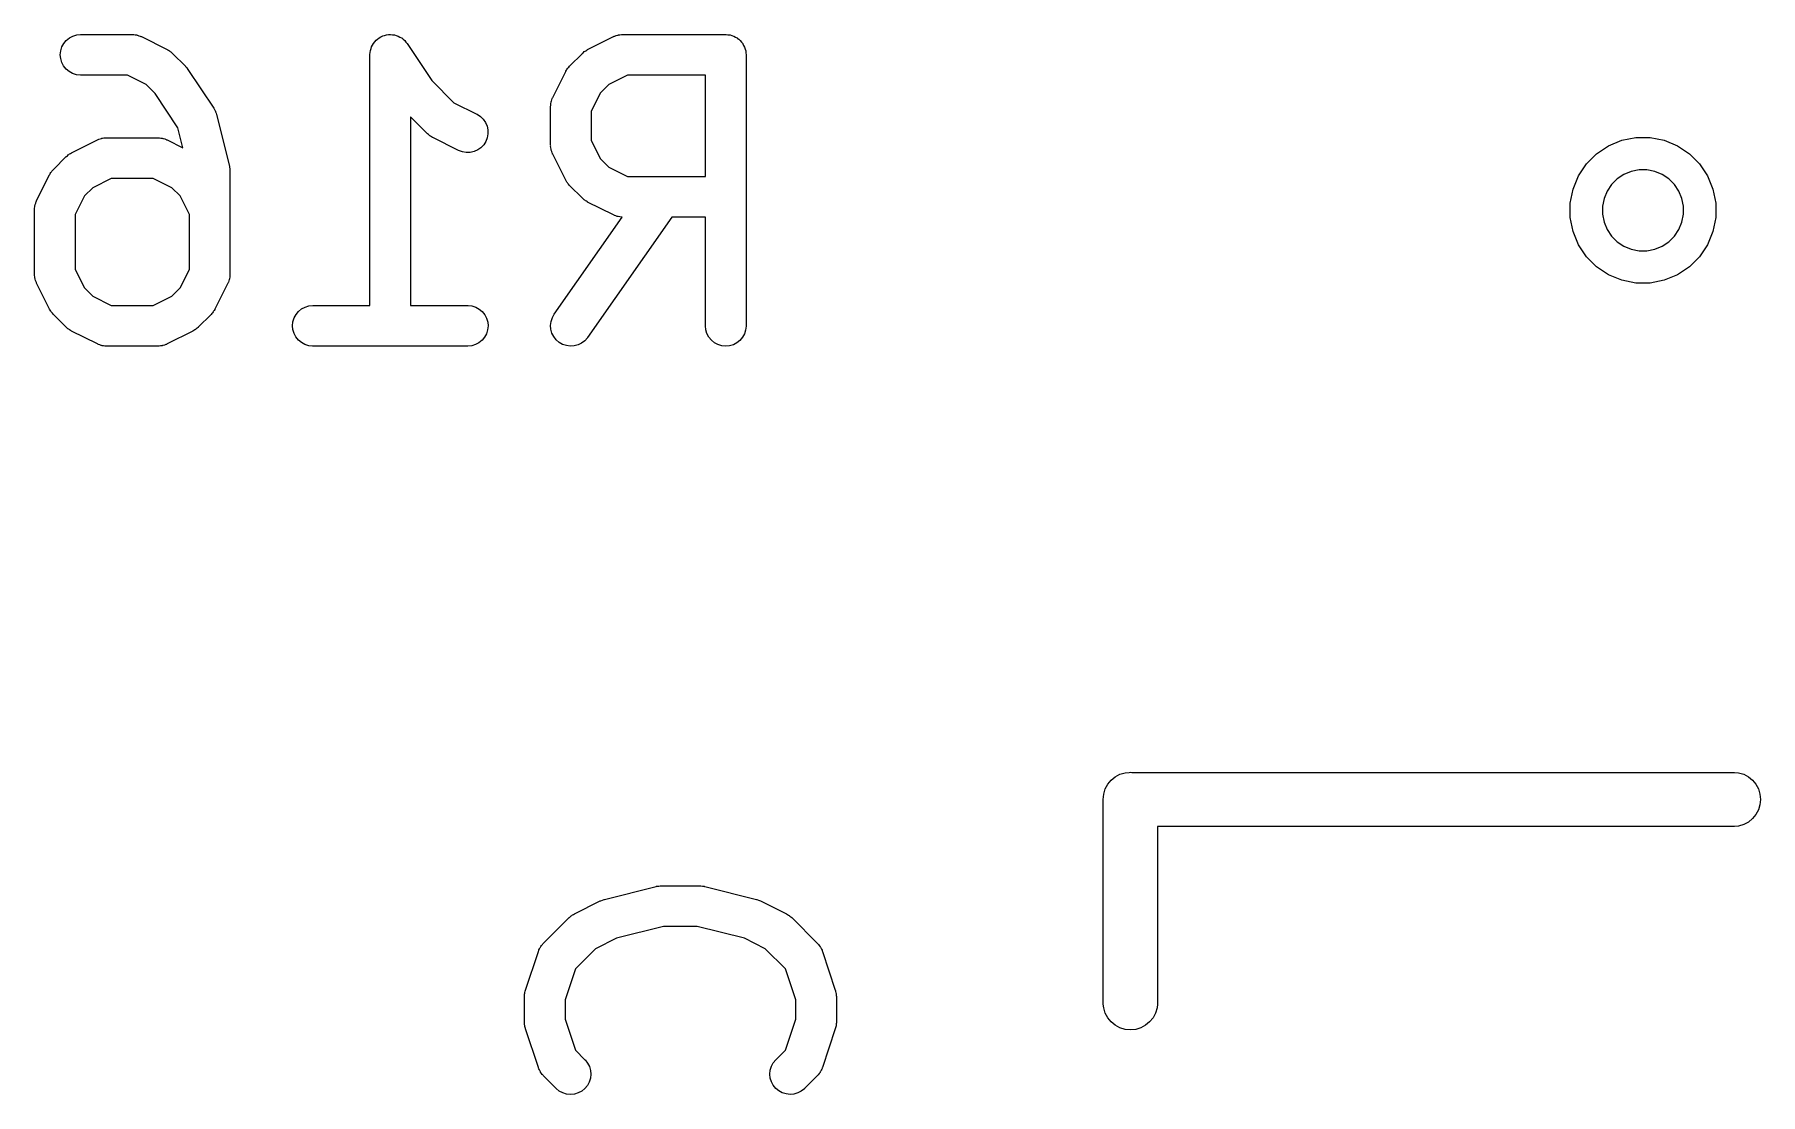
# Model space of a CAD drawing. Extents: x 0.77 to 5.19, y -2.29 to -0.61.
# Drawn here: x 0.7843 to 1.0351, y -2.0444 to -1.8904 of the extents above; entities that cross this region are included whole.
import ezdxf

# ---------------------------------------------------------------- set-up
doc = ezdxf.new("R2010")
doc.units = 0
doc.header["$MEASUREMENT"] = 0
doc.layers.add('BLACK', color=7, linetype='CONTINUOUS')

msp = doc.modelspace()

# ---------------------------------------------------------------- linework, layer by layer
at = {"layer": 'BLACK', "linetype": 'CONTINUOUS'}
for p, q in [((0.789344, -1.89094), (0.789852, -1.89067)), ((0.789852, -1.89067), (0.790404, -1.8905)), ((0.790404, -1.8905), (0.790978, -1.89045)), ((0.790978, -1.89045), (0.798477, -1.89045)), ((0.798477, -1.89045), (0.798518, -1.89045)), ((0.798518, -1.89045), (0.798604, -1.89046)), ((0.798604, -1.89046), (0.798691, -1.89046)), ((0.798691, -1.89046), (0.79889, -1.89049)), ((0.79889, -1.89049), (0.799091, -1.89051)), ((0.799091, -1.89051), (0.799173, -1.89054)), ((0.799173, -1.89054), (0.799259, -1.89055)), ((0.799259, -1.89055), (0.799448, -1.89063)), ((0.799448, -1.89063), (0.79964, -1.89069)), ((0.79964, -1.89069), (0.799716, -1.89073)), ((0.799716, -1.89073), (0.799797, -1.89076)), ((0.799797, -1.89076), (0.803547, -1.89263)), ((0.834355, -1.89093), (0.834604, -1.8908)), ((0.834604, -1.8908), (0.834862, -1.89066)), ((0.834862, -1.89066), (0.834864, -1.89066)), ((0.834864, -1.89066), (0.834866, -1.89066)), ((0.834866, -1.89066), (0.835139, -1.89058)), ((0.835139, -1.89058), (0.835414, -1.8905)), ((0.835414, -1.8905), (0.835417, -1.8905)), ((0.835417, -1.8905), (0.835419, -1.8905)), ((0.835419, -1.8905), (0.835698, -1.89047)), ((0.835698, -1.89047), (0.835988, -1.89045)), ((0.835988, -1.89045), (0.83599, -1.89045)), ((0.83599, -1.89045), (0.835993, -1.89045)), ((0.835993, -1.89045), (0.836271, -1.89048)), ((0.836271, -1.89048), (0.836561, -1.89051)), ((0.836561, -1.89051), (0.836564, -1.89051)), ((0.836564, -1.89051), (0.836566, -1.89051)), ((0.836566, -1.89051), (0.836844, -1.89059)), ((0.836844, -1.89059), (0.837112, -1.89068)), ((0.837112, -1.89068), (0.837114, -1.89068)), ((0.837114, -1.89068), (0.837116, -1.89068)), ((0.837116, -1.89068), (0.837379, -1.89082)), ((0.837379, -1.89082), (0.837619, -1.89095)), ((0.864648, -1.89263), (0.868397, -1.89076)), ((0.868397, -1.89076), (0.868434, -1.89074)), ((0.868434, -1.89074), (0.868516, -1.89071)), ((0.868516, -1.89071), (0.868593, -1.89067)), ((0.868593, -1.89067), (0.868786, -1.89061)), ((0.868786, -1.89061), (0.868975, -1.89054)), ((0.868975, -1.89054), (0.869061, -1.89053)), ((0.869061, -1.89053), (0.869144, -1.8905)), ((0.869144, -1.8905), (0.869345, -1.89048)), ((0.869345, -1.89048), (0.869545, -1.89045)), ((0.869545, -1.89045), (0.869631, -1.89046)), ((0.869631, -1.89046), (0.869718, -1.89045)), ((0.869718, -1.89045), (0.884716, -1.89045)), ((0.884716, -1.89045), (0.884736, -1.89045)), ((0.884736, -1.89045), (0.884737, -1.89045)), ((0.884737, -1.89045), (0.884737, -1.89045)), ((0.884737, -1.89045), (0.884757, -1.89045)), ((0.884757, -1.89045), (0.885035, -1.89048)), ((0.885035, -1.89048), (0.88531, -1.89051)), ((0.88531, -1.89051), (0.88532, -1.89051)), ((0.88532, -1.89051), (0.88533, -1.89051)), ((0.88533, -1.89051), (0.885593, -1.8906)), ((0.885593, -1.8906), (0.88586, -1.89068)), ((0.88586, -1.89068), (0.885869, -1.89068)), ((0.885869, -1.89068), (0.885879, -1.89069)), ((0.885879, -1.89069), (0.886124, -1.89082)), ((0.886124, -1.89082), (0.886367, -1.89095)), ((0.788025, -1.89338), (0.788085, -1.89281)), ((0.788077, -1.89395), (0.788025, -1.89338)), ((0.788085, -1.89281), (0.788256, -1.89226)), ((0.788256, -1.89226), (0.78853, -1.89175)), ((0.78853, -1.89175), (0.788897, -1.89131)), ((0.788897, -1.89131), (0.789344, -1.89094)), ((0.803547, -1.89263), (0.803584, -1.89265)), ((0.803584, -1.89265), (0.803723, -1.89274)), ((0.803723, -1.89274), (0.803869, -1.89282)), ((0.803869, -1.89282), (0.803964, -1.8929)), ((0.803964, -1.8929), (0.804067, -1.89297)), ((0.804067, -1.89297), (0.804186, -1.89308)), ((0.804186, -1.89308), (0.804314, -1.89319)), ((0.804314, -1.89319), (0.806189, -1.89506)), ((0.833019, -1.8934), (0.83302, -1.89336)), ((0.83302, -1.89336), (0.833019, -1.89336)), ((0.833019, -1.89336), (0.83302, -1.89336)), ((0.833019, -1.92982), (0.833019, -1.8934)), ((0.83302, -1.89336), (0.833051, -1.89308)), ((0.83302, -1.89336), (0.83302, -1.89336)), ((0.833051, -1.89308), (0.833083, -1.89279)), ((0.833083, -1.89279), (0.833084, -1.89279)), ((0.833084, -1.89279), (0.833177, -1.89249)), ((0.833084, -1.89279), (0.833084, -1.89279)), ((0.833177, -1.89249), (0.833256, -1.89224)), ((0.833256, -1.89224), (0.833257, -1.89224)), ((0.833257, -1.89224), (0.833258, -1.89224)), ((0.833258, -1.89224), (0.833402, -1.89198)), ((0.833402, -1.89198), (0.833533, -1.89174)), ((0.833533, -1.89174), (0.833535, -1.89173)), ((0.833535, -1.89173), (0.833536, -1.89173)), ((0.833536, -1.89173), (0.833719, -1.89151)), ((0.833719, -1.89151), (0.833903, -1.89129)), ((0.833903, -1.89129), (0.833905, -1.89129)), ((0.833905, -1.89129), (0.833906, -1.89129)), ((0.833906, -1.89129), (0.834125, -1.89112)), ((0.834125, -1.89112), (0.834351, -1.89093)), ((0.834351, -1.89093), (0.834353, -1.89093)), ((0.834353, -1.89093), (0.834355, -1.89093)), ((0.837619, -1.89095), (0.837621, -1.89095)), ((0.837621, -1.89095), (0.837623, -1.89095)), ((0.837623, -1.89095), (0.837841, -1.89113)), ((0.837841, -1.89113), (0.838064, -1.89132)), ((0.838064, -1.89132), (0.838066, -1.89132)), ((0.838066, -1.89132), (0.838067, -1.89132)), ((0.838067, -1.89132), (0.838244, -1.89154)), ((0.838244, -1.89154), (0.838429, -1.89176)), ((0.838429, -1.89176), (0.842016, -1.89714)), ((0.862006, -1.89506), (0.86388, -1.89319)), ((0.86388, -1.89319), (0.86391, -1.89316)), ((0.86391, -1.89316), (0.864039, -1.89306)), ((0.864039, -1.89306), (0.86416, -1.89294)), ((0.86416, -1.89294), (0.864264, -1.89288)), ((0.864264, -1.89288), (0.86436, -1.8928)), ((0.86436, -1.8928), (0.864507, -1.89272)), ((0.864507, -1.89272), (0.864648, -1.89263)), ((0.886367, -1.89095), (0.886375, -1.89096)), ((0.886375, -1.89096), (0.886384, -1.89096)), ((0.886384, -1.89096), (0.886598, -1.89114)), ((0.886598, -1.89114), (0.886811, -1.89132)), ((0.886811, -1.89132), (0.886818, -1.89133)), ((0.886818, -1.89133), (0.886826, -1.89133)), ((0.886826, -1.89133), (0.886999, -1.89155)), ((0.886999, -1.89155), (0.887175, -1.89177)), ((0.887175, -1.89177), (0.88718, -1.89178)), ((0.88718, -1.89178), (0.887187, -1.89178)), ((0.887187, -1.89178), (0.887315, -1.89203)), ((0.887315, -1.89203), (0.887446, -1.89228)), ((0.887446, -1.89228), (0.887449, -1.89229)), ((0.887449, -1.89229), (0.887454, -1.89229)), ((0.887454, -1.89229), (0.887532, -1.89256)), ((0.887532, -1.89256), (0.887612, -1.89283)), ((0.887612, -1.89283), (0.887614, -1.89284)), ((0.887614, -1.89284), (0.887616, -1.89285)), ((0.887616, -1.89285), (0.887642, -1.89312)), ((0.887642, -1.89312), (0.887669, -1.8934)), ((0.887669, -1.8934), (0.887669, -1.93277)), ((0.78824, -1.89451), (0.788077, -1.89395)), ((0.788507, -1.89502), (0.78824, -1.89451)), ((0.788868, -1.89547), (0.788507, -1.89502)), ((0.789309, -1.89584), (0.788868, -1.89547)), ((0.789814, -1.89611), (0.789309, -1.89584)), ((0.806189, -1.89506), (0.806192, -1.89507)), ((0.806192, -1.89507), (0.806193, -1.89507)), ((0.806193, -1.89507), (0.806193, -1.89507)), ((0.806193, -1.89507), (0.806218, -1.89509)), ((0.806218, -1.89509), (0.806385, -1.8953)), ((0.806385, -1.8953), (0.806558, -1.89551)), ((0.806558, -1.89551), (0.810307, -1.90114)), ((0.859578, -1.89958), (0.861453, -1.89583)), ((0.861453, -1.89583), (0.861471, -1.89579)), ((0.861471, -1.89579), (0.861562, -1.89565)), ((0.861562, -1.89565), (0.86164, -1.89551)), ((0.86164, -1.89551), (0.861718, -1.89541)), ((0.861718, -1.89541), (0.861785, -1.89531)), ((0.861785, -1.89531), (0.8619, -1.89519)), ((0.8619, -1.89519), (0.862006, -1.89506)), ((0.790364, -1.89629), (0.789814, -1.89611)), ((0.790936, -1.89635), (0.790364, -1.89629)), ((0.790978, -1.89635), (0.790936, -1.89635)), ((0.79778, -1.89635), (0.790978, -1.89635)), ((0.800477, -1.8977), (0.79778, -1.89635)), ((0.801806, -1.89903), (0.800477, -1.8977)), ((0.842016, -1.89714), (0.84522, -1.90035)), ((0.867717, -1.8977), (0.86652, -1.8989)), ((0.870415, -1.89635), (0.867717, -1.8977)), ((0.881763, -1.89635), (0.870415, -1.89635)), ((0.881763, -1.91107), (0.881763, -1.89635)), ((0.80511, -1.90399), (0.801806, -1.89903)), ((0.84522, -1.90035), (0.848541, -1.90201)), ((0.859266, -1.90086), (0.859276, -1.90077)), ((0.859266, -1.9009), (0.859266, -1.90086)), ((0.859266, -1.90652), (0.859266, -1.9009)), ((0.859274, -1.90069), (0.859308, -1.90049)), ((0.859276, -1.90077), (0.859274, -1.90069)), ((0.859308, -1.90049), (0.859331, -1.90029)), ((0.859331, -1.90029), (0.859357, -1.9002)), ((0.859357, -1.9002), (0.859372, -1.90012)), ((0.859372, -1.90012), (0.859444, -1.89993)), ((0.859444, -1.89993), (0.859505, -1.89974)), ((0.859505, -1.89974), (0.859547, -1.89966)), ((0.859547, -1.89966), (0.859578, -1.89958)), ((0.86652, -1.8989), (0.865172, -1.9016)), ((0.810307, -1.90114), (0.81033, -1.90117)), ((0.81033, -1.90117), (0.81042, -1.90135)), ((0.81042, -1.90135), (0.810521, -1.90152)), ((0.810521, -1.90152), (0.810552, -1.9016)), ((0.810552, -1.9016), (0.810594, -1.90168)), ((0.810594, -1.90168), (0.810649, -1.90187)), ((0.810649, -1.90187), (0.810715, -1.90206)), ((0.810715, -1.90206), (0.81259, -1.90956)), ((0.841383, -1.90486), (0.838925, -1.9024)), ((0.838925, -1.9024), (0.838925, -1.92982)), ((0.848541, -1.90201), (0.848578, -1.90203)), ((0.848578, -1.90203), (0.849061, -1.90234)), ((0.849061, -1.90234), (0.849475, -1.90274)), ((0.849475, -1.90274), (0.849802, -1.90322)), ((0.849802, -1.90322), (0.850031, -1.90375)), ((0.865172, -1.9016), (0.865172, -1.90583)), ((0.789657, -1.90763), (0.793407, -1.90576)), ((0.793407, -1.90576), (0.793444, -1.90574)), ((0.793444, -1.90574), (0.793525, -1.90571)), ((0.793525, -1.90571), (0.793602, -1.90567)), ((0.793602, -1.90567), (0.793795, -1.90561)), ((0.793795, -1.90561), (0.793985, -1.90554)), ((0.793985, -1.90554), (0.79407, -1.90553)), ((0.79407, -1.90553), (0.794154, -1.9055)), ((0.794154, -1.9055), (0.794355, -1.90548)), ((0.794355, -1.90548), (0.794554, -1.90545)), ((0.794554, -1.90545), (0.794641, -1.90545)), ((0.794641, -1.90545), (0.794727, -1.90545)), ((0.794727, -1.90545), (0.802226, -1.90545)), ((0.802226, -1.90545), (0.802267, -1.90545)), ((0.802267, -1.90545), (0.802354, -1.90546)), ((0.802354, -1.90546), (0.802441, -1.90545)), ((0.802441, -1.90545), (0.80264, -1.90549)), ((0.80264, -1.90549), (0.80284, -1.90551)), ((0.80284, -1.90551), (0.802923, -1.90554)), ((0.802923, -1.90554), (0.803009, -1.90555)), ((0.803009, -1.90555), (0.803197, -1.90562)), ((0.803197, -1.90562), (0.803389, -1.90568)), ((0.803389, -1.90568), (0.803466, -1.90573)), ((0.803466, -1.90573), (0.803547, -1.90576)), ((0.803547, -1.90576), (0.805839, -1.9069)), ((0.805839, -1.9069), (0.80511, -1.90399)), ((0.841511, -1.90497), (0.841383, -1.90486)), ((0.84163, -1.90508), (0.841511, -1.90497)), ((0.841734, -1.90515), (0.84163, -1.90508)), ((0.841829, -1.90523), (0.841734, -1.90515)), ((0.841975, -1.90531), (0.841829, -1.90523)), ((0.842114, -1.9054), (0.841975, -1.90531)), ((0.842151, -1.90542), (0.842114, -1.9054)), ((0.8459, -1.90729), (0.842151, -1.90542)), ((0.850062, -1.90545), (0.849852, -1.90599)), ((0.850031, -1.90375), (0.850154, -1.90431)), ((0.850164, -1.90488), (0.850062, -1.90545)), ((0.850154, -1.90431), (0.850164, -1.90488)), ((0.865172, -1.90583), (0.86652, -1.90852)), ((1.01298, -1.90661), (1.01491, -1.90581)), ((1.01491, -1.90581), (1.01695, -1.90541)), ((1.01695, -1.90541), (1.01903, -1.90541)), ((1.01903, -1.90541), (1.02108, -1.90581)), ((1.02108, -1.90581), (1.023, -1.90661)), ((0.787015, -1.91006), (0.78889, -1.90819)), ((0.78889, -1.90819), (0.788919, -1.90816)), ((0.788919, -1.90816), (0.789049, -1.90805)), ((0.789049, -1.90805), (0.789169, -1.90794)), ((0.789169, -1.90794), (0.789274, -1.90787)), ((0.789274, -1.90787), (0.789369, -1.9078)), ((0.789369, -1.9078), (0.789517, -1.90772)), ((0.789517, -1.90772), (0.789657, -1.90763)), ((0.846438, -1.9075), (0.8459, -1.90729)), ((0.847006, -1.90759), (0.846438, -1.9075)), ((0.847582, -1.90758), (0.847006, -1.90759)), ((0.848145, -1.90745), (0.847582, -1.90758)), ((0.848672, -1.90722), (0.848145, -1.90745)), ((0.849144, -1.90689), (0.848672, -1.90722)), ((0.849542, -1.90647), (0.849144, -1.90689)), ((0.849852, -1.90599), (0.849542, -1.90647)), ((0.859274, -1.90661), (0.859266, -1.90652)), ((0.859271, -1.9067), (0.859274, -1.90661)), ((0.859303, -1.9069), (0.859271, -1.9067)), ((0.859322, -1.9071), (0.859303, -1.9069)), ((0.859347, -1.90718), (0.859322, -1.9071)), ((0.859361, -1.90727), (0.859347, -1.90718)), ((0.85943, -1.90746), (0.859361, -1.90727)), ((0.859489, -1.90765), (0.85943, -1.90746)), ((0.85953, -1.90773), (0.859489, -1.90765)), ((0.85956, -1.90781), (0.85953, -1.90773)), ((0.859578, -1.90784), (0.85956, -1.90781)), ((0.861453, -1.91159), (0.859578, -1.90784)), ((1.00978, -1.90924), (1.01125, -1.90777)), ((1.01125, -1.90777), (1.01298, -1.90661)), ((1.023, -1.90661), (1.02474, -1.90777)), ((1.02474, -1.90777), (1.02621, -1.90924)), ((0.784587, -1.91458), (0.786462, -1.91083)), ((0.786462, -1.91083), (0.786481, -1.91079)), ((0.786481, -1.91079), (0.786571, -1.91065)), ((0.786571, -1.91065), (0.786649, -1.91051)), ((0.786649, -1.91051), (0.786727, -1.91041)), ((0.786727, -1.91041), (0.786794, -1.91031)), ((0.786794, -1.91031), (0.78691, -1.91019)), ((0.78691, -1.91019), (0.787015, -1.91006)), ((0.81259, -1.90956), (0.8126, -1.9096)), ((0.8126, -1.9096), (0.812607, -1.90965)), ((0.812607, -1.90965), (0.812622, -1.9097)), ((0.812622, -1.9097), (0.812645, -1.90994)), ((0.812645, -1.90994), (0.812676, -1.91017)), ((0.812676, -1.91017), (0.812673, -1.91022)), ((0.812673, -1.91022), (0.812678, -1.91027)), ((0.812678, -1.91027), (0.812678, -1.92527)), ((0.86652, -1.90852), (0.867717, -1.90972)), ((0.867717, -1.90972), (0.870415, -1.91107)), ((1.00782, -1.9129), (1.00862, -1.91097)), ((1.00862, -1.91097), (1.00978, -1.90924)), ((1.01521, -1.91078), (1.01425, -1.91142)), ((1.01628, -1.91033), (1.01521, -1.91078)), ((1.01741, -1.91011), (1.01628, -1.91033)), ((1.01857, -1.91011), (1.01741, -1.91011)), ((1.01971, -1.91033), (1.01857, -1.91011)), ((1.02078, -1.91078), (1.01971, -1.91033)), ((1.02174, -1.91142), (1.02078, -1.91078)), ((1.02621, -1.90924), (1.02737, -1.91097)), ((1.02737, -1.91097), (1.02816, -1.9129)), ((0.792727, -1.9127), (0.79153, -1.9139)), ((0.795424, -1.91135), (0.792727, -1.9127)), ((0.801529, -1.91135), (0.795424, -1.91135)), ((0.804227, -1.9127), (0.801529, -1.91135)), ((0.805424, -1.9139), (0.804227, -1.9127)), ((0.861541, -1.91173), (0.861453, -1.91159)), ((0.861617, -1.91188), (0.861541, -1.91173)), ((0.861694, -1.91198), (0.861617, -1.91188)), ((0.861759, -1.91208), (0.861694, -1.91198)), ((0.861873, -1.9122), (0.861759, -1.91208)), ((0.861977, -1.91233), (0.861873, -1.9122)), ((0.862006, -1.91236), (0.861977, -1.91233)), ((0.86388, -1.91424), (0.862006, -1.91236)), ((0.870415, -1.91107), (0.881763, -1.91107)), ((1.00741, -1.91494), (1.00782, -1.9129)), ((1.01278, -1.9132), (1.01234, -1.91427)), ((1.01343, -1.91224), (1.01278, -1.9132)), ((1.01425, -1.91142), (1.01343, -1.91224)), ((1.02256, -1.91224), (1.02174, -1.91142)), ((1.0232, -1.9132), (1.02256, -1.91224)), ((1.02364, -1.91427), (1.0232, -1.9132)), ((1.02816, -1.9129), (1.02857, -1.91494)), ((0.784275, -1.9159), (0.784276, -1.91586)), ((0.784275, -1.92527), (0.784275, -1.9159)), ((0.784276, -1.91586), (0.784285, -1.91577)), ((0.784283, -1.91568), (0.784317, -1.91548)), ((0.784285, -1.91577), (0.784283, -1.91568)), ((0.784317, -1.91548), (0.78434, -1.91528)), ((0.78434, -1.91528), (0.784366, -1.9152)), ((0.784366, -1.9152), (0.784381, -1.91512)), ((0.784381, -1.91512), (0.784453, -1.91493)), ((0.784453, -1.91493), (0.784514, -1.91473)), ((0.784514, -1.91473), (0.784556, -1.91466)), ((0.784556, -1.91466), (0.784587, -1.91458)), ((0.79153, -1.9139), (0.790181, -1.9166)), ((0.806773, -1.9166), (0.805424, -1.9139)), ((0.864009, -1.91434), (0.86388, -1.91424)), ((0.864128, -1.91446), (0.864009, -1.91434)), ((0.864231, -1.91452), (0.864128, -1.91446)), ((0.864326, -1.9146), (0.864231, -1.91452)), ((0.864472, -1.91468), (0.864326, -1.9146)), ((0.864611, -1.91477), (0.864472, -1.91468)), ((0.864648, -1.91479), (0.864611, -1.91477)), ((0.868397, -1.91666), (0.864648, -1.91479)), ((1.00741, -1.91703), (1.00741, -1.91494)), ((1.01234, -1.91427), (1.01212, -1.91541)), ((1.01212, -1.91541), (1.01212, -1.91656)), ((1.02387, -1.91541), (1.02364, -1.91427)), ((1.02387, -1.91656), (1.02387, -1.91541)), ((1.02857, -1.91494), (1.02857, -1.91703)), ((0.790181, -1.9166), (0.790181, -1.92457)), ((0.806773, -1.92457), (0.806773, -1.9166)), ((0.8598, -1.93108), (0.869671, -1.91698)), ((0.876879, -1.91698), (0.864638, -1.93446)), ((0.868478, -1.9167), (0.868397, -1.91666)), ((0.868555, -1.91674), (0.868478, -1.9167)), ((0.868747, -1.9168), (0.868555, -1.91674)), ((0.868935, -1.91687), (0.868747, -1.9168)), ((0.869021, -1.91689), (0.868935, -1.91687)), ((0.869104, -1.91691), (0.869021, -1.91689)), ((0.869304, -1.91693), (0.869104, -1.91691)), ((0.869503, -1.91697), (0.869304, -1.91693)), ((0.86959, -1.91697), (0.869503, -1.91697)), ((0.869671, -1.91698), (0.86959, -1.91697)), ((0.881763, -1.91698), (0.876879, -1.91698)), ((0.881763, -1.93277), (0.881763, -1.91698)), ((1.00782, -1.91907), (1.00741, -1.91703)), ((1.01212, -1.91656), (1.01234, -1.9177)), ((1.01234, -1.9177), (1.01278, -1.91877)), ((1.0232, -1.91877), (1.02364, -1.9177)), ((1.02364, -1.9177), (1.02387, -1.91656)), ((1.02857, -1.91703), (1.02816, -1.91907)), ((1.00862, -1.921), (1.00782, -1.91907)), ((1.00978, -1.92273), (1.00862, -1.921)), ((1.01278, -1.91877), (1.01343, -1.91973)), ((1.01343, -1.91973), (1.01425, -1.92055)), ((1.01425, -1.92055), (1.01521, -1.92119)), ((1.02078, -1.92119), (1.02174, -1.92055)), ((1.02174, -1.92055), (1.02256, -1.91973)), ((1.02256, -1.91973), (1.0232, -1.91877)), ((1.02737, -1.921), (1.02621, -1.92273)), ((1.02816, -1.91907), (1.02737, -1.921)), ((1.01125, -1.9242), (1.00978, -1.92273)), ((1.01521, -1.92119), (1.01628, -1.92164)), ((1.01628, -1.92164), (1.01741, -1.92186)), ((1.01741, -1.92186), (1.01857, -1.92186)), ((1.01857, -1.92186), (1.01971, -1.92164)), ((1.01971, -1.92164), (1.02078, -1.92119)), ((1.02621, -1.92273), (1.02474, -1.9242)), ((0.784284, -1.92536), (0.784275, -1.92527)), ((0.78428, -1.92545), (0.784284, -1.92536)), ((0.784312, -1.92564), (0.78428, -1.92545)), ((0.784332, -1.92585), (0.784312, -1.92564)), ((0.784357, -1.92593), (0.784332, -1.92585)), ((0.78437, -1.92601), (0.784357, -1.92593)), ((0.78444, -1.9262), (0.78437, -1.92601)), ((0.790181, -1.92457), (0.79153, -1.92727)), ((0.805424, -1.92727), (0.806773, -1.92457)), ((0.812587, -1.92597), (0.812573, -1.92605)), ((0.812614, -1.92589), (0.812587, -1.92597)), ((0.812636, -1.92569), (0.812614, -1.92589)), ((0.81267, -1.92549), (0.812636, -1.92569)), ((0.812678, -1.92531), (0.812668, -1.9254)), ((0.812668, -1.9254), (0.81267, -1.92549)), ((0.812678, -1.92527), (0.812678, -1.92531)), ((1.01298, -1.92536), (1.01125, -1.9242)), ((1.01491, -1.92616), (1.01298, -1.92536)), ((1.023, -1.92536), (1.02108, -1.92616)), ((1.02474, -1.9242), (1.023, -1.92536)), ((0.784498, -1.9264), (0.78444, -1.9262)), ((0.784539, -1.92647), (0.784498, -1.9264)), ((0.784569, -1.92656), (0.784539, -1.92647)), ((0.784587, -1.92659), (0.784569, -1.92656)), ((0.786462, -1.93034), (0.784587, -1.92659)), ((0.79153, -1.92727), (0.792727, -1.92847)), ((0.792727, -1.92847), (0.795424, -1.92982)), ((0.801529, -1.92982), (0.804227, -1.92847)), ((0.804227, -1.92847), (0.805424, -1.92727)), ((0.812366, -1.92659), (0.810492, -1.93034)), ((0.812397, -1.92651), (0.812366, -1.92659)), ((0.812439, -1.92644), (0.812397, -1.92651)), ((0.8125, -1.92624), (0.812439, -1.92644)), ((0.812573, -1.92605), (0.8125, -1.92624)), ((1.01695, -1.92656), (1.01491, -1.92616)), ((1.01903, -1.92656), (1.01695, -1.92656)), ((1.02108, -1.92616), (1.01903, -1.92656)), ((0.78655, -1.93048), (0.786462, -1.93034)), ((0.786627, -1.93063), (0.78655, -1.93048)), ((0.786703, -1.93073), (0.786627, -1.93063)), ((0.786769, -1.93083), (0.786703, -1.93073)), ((0.786883, -1.93095), (0.786769, -1.93083)), ((0.786986, -1.93108), (0.786883, -1.93095)), ((0.795424, -1.92982), (0.801529, -1.92982)), ((0.810044, -1.93098), (0.809938, -1.93111)), ((0.810159, -1.93086), (0.810044, -1.93098)), ((0.810226, -1.93076), (0.810159, -1.93086)), ((0.810304, -1.93066), (0.810226, -1.93076)), ((0.810383, -1.93052), (0.810304, -1.93066)), ((0.810473, -1.93038), (0.810383, -1.93052)), ((0.810492, -1.93034), (0.810473, -1.93038)), ((0.822276, -1.93112), (0.822643, -1.93068)), ((0.822643, -1.93068), (0.823089, -1.93031)), ((0.823089, -1.93031), (0.823598, -1.93004)), ((0.823598, -1.93004), (0.82415, -1.92987)), ((0.82415, -1.92987), (0.824723, -1.92982)), ((0.824723, -1.92982), (0.833019, -1.92982)), ((0.838925, -1.92982), (0.847221, -1.92982)), ((0.847221, -1.92982), (0.847262, -1.92982)), ((0.847262, -1.92982), (0.847835, -1.92988)), ((0.847835, -1.92988), (0.848384, -1.93006)), ((0.848384, -1.93006), (0.848889, -1.93033)), ((0.848889, -1.93033), (0.84933, -1.9307)), ((0.84933, -1.9307), (0.849691, -1.93115)), ((0.787015, -1.93111), (0.786986, -1.93108)), ((0.78889, -1.93298), (0.787015, -1.93111)), ((0.789018, -1.93309), (0.78889, -1.93298)), ((0.789137, -1.9332), (0.789018, -1.93309)), ((0.78924, -1.93327), (0.789137, -1.9332)), ((0.789335, -1.93335), (0.78924, -1.93327)), ((0.789481, -1.93343), (0.789335, -1.93335)), ((0.78962, -1.93352), (0.789481, -1.93343)), ((0.789657, -1.93354), (0.78962, -1.93352)), ((0.793407, -1.93541), (0.789657, -1.93354)), ((0.807296, -1.93354), (0.803547, -1.93541)), ((0.807437, -1.93345), (0.807296, -1.93354)), ((0.807584, -1.93337), (0.807437, -1.93345)), ((0.80768, -1.9333), (0.807584, -1.93337)), ((0.807784, -1.93323), (0.80768, -1.9333)), ((0.807905, -1.93312), (0.807784, -1.93323)), ((0.808034, -1.93301), (0.807905, -1.93312)), ((0.808064, -1.93298), (0.808034, -1.93301)), ((0.809938, -1.93111), (0.808064, -1.93298)), ((0.821771, -1.93275), (0.821831, -1.93218)), ((0.821823, -1.93332), (0.821771, -1.93275)), ((0.821986, -1.93388), (0.821823, -1.93332)), ((0.821831, -1.93218), (0.822001, -1.93163)), ((0.822001, -1.93163), (0.822276, -1.93112)), ((0.849691, -1.93115), (0.849958, -1.93166)), ((0.850113, -1.93336), (0.849943, -1.93392)), ((0.849958, -1.93166), (0.850121, -1.93222)), ((0.850173, -1.93279), (0.850113, -1.93336)), ((0.850121, -1.93222), (0.850173, -1.93279)), ((0.859267, -1.9327), (0.859337, -1.93213)), ((0.859309, -1.93327), (0.859267, -1.9327)), ((0.859462, -1.93383), (0.859309, -1.93327)), ((0.859337, -1.93213), (0.859517, -1.93158)), ((0.859517, -1.93158), (0.8598, -1.93108)), ((0.881819, -1.93334), (0.881763, -1.93277)), ((0.881986, -1.9339), (0.881819, -1.93334)), ((0.887604, -1.93338), (0.88743, -1.93393)), ((0.887668, -1.93281), (0.887604, -1.93338)), ((0.887669, -1.93277), (0.887668, -1.93281)), ((0.793488, -1.93544), (0.793407, -1.93541)), ((0.793564, -1.93548), (0.793488, -1.93544)), ((0.793756, -1.93555), (0.793564, -1.93548)), ((0.793945, -1.93562), (0.793756, -1.93555)), ((0.794031, -1.93563), (0.793945, -1.93562)), ((0.794113, -1.93566), (0.794031, -1.93563)), ((0.794314, -1.93568), (0.794113, -1.93566)), ((0.794513, -1.93572), (0.794314, -1.93568)), ((0.7946, -1.93571), (0.794513, -1.93572)), ((0.794686, -1.93572), (0.7946, -1.93571)), ((0.794727, -1.93572), (0.794686, -1.93572)), ((0.802226, -1.93572), (0.794727, -1.93572)), ((0.802313, -1.93572), (0.802226, -1.93572)), ((0.8024, -1.93572), (0.802313, -1.93572)), ((0.802599, -1.93569), (0.8024, -1.93572)), ((0.8028, -1.93567), (0.802599, -1.93569)), ((0.802883, -1.93564), (0.8028, -1.93567)), ((0.802969, -1.93563), (0.802883, -1.93564)), ((0.803158, -1.93556), (0.802969, -1.93563)), ((0.803351, -1.9355), (0.803158, -1.93556)), ((0.803428, -1.93546), (0.803351, -1.9355)), ((0.80351, -1.93543), (0.803428, -1.93546)), ((0.803547, -1.93541), (0.80351, -1.93543)), ((0.822253, -1.93439), (0.821986, -1.93388)), ((0.822614, -1.93484), (0.822253, -1.93439)), ((0.823055, -1.93521), (0.822614, -1.93484)), ((0.82356, -1.93548), (0.823055, -1.93521)), ((0.82411, -1.93566), (0.82356, -1.93548)), ((0.824682, -1.93572), (0.82411, -1.93566)), ((0.824723, -1.93572), (0.824682, -1.93572)), ((0.847221, -1.93572), (0.824723, -1.93572)), ((0.847794, -1.93567), (0.847221, -1.93572)), ((0.848346, -1.9355), (0.847794, -1.93567)), ((0.848855, -1.93523), (0.848346, -1.9355)), ((0.849301, -1.93487), (0.848855, -1.93523)), ((0.849669, -1.93442), (0.849301, -1.93487)), ((0.849943, -1.93392), (0.849669, -1.93442)), ((0.85972, -1.93434), (0.859462, -1.93383)), ((0.860074, -1.9348), (0.85972, -1.93434)), ((0.860509, -1.93518), (0.860074, -1.9348)), ((0.861009, -1.93546), (0.860509, -1.93518)), ((0.861555, -1.93565), (0.861009, -1.93546)), ((0.862126, -1.93572), (0.861555, -1.93565)), ((0.862701, -1.93568), (0.862126, -1.93572)), ((0.863258, -1.93553), (0.862701, -1.93568)), ((0.863775, -1.93528), (0.863258, -1.93553)), ((0.864233, -1.93493), (0.863775, -1.93528)), ((0.864614, -1.9345), (0.864233, -1.93493)), ((0.864638, -1.93446), (0.864614, -1.9345)), ((0.882257, -1.9344), (0.881986, -1.9339)), ((0.882621, -1.93485), (0.882257, -1.9344)), ((0.883065, -1.93522), (0.882621, -1.93485)), ((0.883572, -1.93549), (0.883065, -1.93522)), ((0.884122, -1.93566), (0.883572, -1.93549)), ((0.884695, -1.93572), (0.884122, -1.93566)), ((0.885269, -1.93567), (0.884695, -1.93572)), ((0.885822, -1.93551), (0.885269, -1.93567)), ((0.886333, -1.93524), (0.885822, -1.93551)), ((0.886782, -1.93488), (0.886333, -1.93524)), ((0.887152, -1.93444), (0.886782, -1.93488)), ((0.88743, -1.93393), (0.887152, -1.93444)), ((0.940707, -1.99878), (0.941306, -1.99829)), ((0.941306, -1.99829), (0.94199, -1.99792)), ((0.94199, -1.99792), (0.942732, -1.99769)), ((0.942732, -1.99769), (0.943311, -1.99764)), ((0.943311, -1.99764), (0.943504, -1.99762)), ((0.943504, -1.99762), (0.943697, -1.99764)), ((0.943697, -1.99764), (1.0313, -1.99764)), ((1.0313, -1.99764), (1.03187, -1.99769)), ((1.03187, -1.99769), (1.03262, -1.99792)), ((1.03262, -1.99792), (1.0333, -1.99829)), ((1.0333, -1.99829), (1.0339, -1.99878)), ((0.939548, -2.00157), (0.939624, -2.0008)), ((0.939624, -2.0008), (0.939849, -2.00006)), ((0.939849, -2.00006), (0.940215, -1.99938)), ((0.940215, -1.99938), (0.940707, -1.99878)), ((1.0339, -1.99878), (1.03439, -1.99938)), ((1.03439, -1.99938), (1.03476, -2.00006)), ((1.03476, -2.00006), (1.03498, -2.0008)), ((1.03498, -2.0008), (1.03506, -2.00157)), ((0.939567, -2.00177), (0.939548, -2.00157)), ((0.939567, -2.0313), (0.939567, -2.00177)), ((1.03439, -2.00377), (1.0339, -2.00437)), ((1.03476, -2.00309), (1.03439, -2.00377)), ((1.03498, -2.00235), (1.03476, -2.00309)), ((1.03506, -2.00157), (1.03498, -2.00235)), ((1.0313, -2.00551), (0.947441, -2.00551)), ((0.947441, -2.00551), (0.947441, -2.0313)), ((1.03187, -2.00545), (1.0313, -2.00551)), ((1.03262, -2.00523), (1.03187, -2.00545)), ((1.0333, -2.00486), (1.03262, -2.00523)), ((1.0339, -2.00437), (1.0333, -2.00486)), ((0.866478, -2.01632), (0.866515, -2.0163)), ((0.866515, -2.0163), (0.866528, -2.01629)), ((0.866528, -2.01629), (0.866539, -2.01629)), ((0.866539, -2.01629), (0.866799, -2.01619)), ((0.866799, -2.01619), (0.867056, -2.0161)), ((0.867056, -2.0161), (0.867069, -2.0161)), ((0.867069, -2.0161), (0.867082, -2.01609)), ((0.867082, -2.01609), (0.874591, -2.01421)), ((0.874591, -2.01421), (0.874631, -2.0142)), ((0.874631, -2.0142), (0.874683, -2.0142)), ((0.874683, -2.0142), (0.874733, -2.01418)), ((0.874733, -2.01418), (0.874968, -2.01416)), ((0.874968, -2.01416), (0.875202, -2.01413)), ((0.875202, -2.01413), (0.875255, -2.01413)), ((0.875255, -2.01413), (0.875307, -2.01413)), ((0.875307, -2.01413), (0.880939, -2.01413)), ((0.880939, -2.01413), (0.88098, -2.01413)), ((0.88098, -2.01413), (0.881032, -2.01413)), ((0.881032, -2.01413), (0.881085, -2.01413)), ((0.881085, -2.01413), (0.881319, -2.01416)), ((0.881319, -2.01416), (0.881552, -2.01419)), ((0.881552, -2.01419), (0.881603, -2.01421)), ((0.881603, -2.01421), (0.881655, -2.01421)), ((0.881655, -2.01421), (0.889163, -2.01609)), ((0.889163, -2.01609), (0.889203, -2.0161)), ((0.889203, -2.0161), (0.889216, -2.01611)), ((0.889216, -2.01611), (0.88923, -2.01611)), ((0.88923, -2.01611), (0.889487, -2.01621)), ((0.889487, -2.01621), (0.889743, -2.0163)), ((0.889743, -2.0163), (0.889755, -2.01631)), ((0.889755, -2.01631), (0.889768, -2.01632)), ((0.858202, -2.0225), (0.861956, -2.01875)), ((0.861956, -2.01875), (0.861985, -2.01872)), ((0.861985, -2.01872), (0.862115, -2.01861)), ((0.862115, -2.01861), (0.862236, -2.0185)), ((0.862236, -2.0185), (0.86234, -2.01843)), ((0.86234, -2.01843), (0.862436, -2.01836)), ((0.862436, -2.01836), (0.862583, -2.01828)), ((0.862583, -2.01828), (0.862723, -2.01819)), ((0.862723, -2.01819), (0.866478, -2.01632)), ((0.889768, -2.01632), (0.893522, -2.01819)), ((0.893522, -2.01819), (0.893559, -2.01821)), ((0.893559, -2.01821), (0.893698, -2.0183)), ((0.893698, -2.0183), (0.893844, -2.01838)), ((0.893844, -2.01838), (0.893939, -2.01846)), ((0.893939, -2.01846), (0.894042, -2.01852)), ((0.894042, -2.01852), (0.894162, -2.01864)), ((0.894162, -2.01864), (0.89429, -2.01875)), ((0.89429, -2.01875), (0.898044, -2.0225)), ((0.875671, -2.02003), (0.868829, -2.02174)), ((0.880575, -2.02003), (0.875671, -2.02003)), ((0.887417, -2.02174), (0.880575, -2.02003)), ((0.855611, -2.02929), (0.857488, -2.02365)), ((0.857488, -2.02365), (0.857502, -2.02362)), ((0.857502, -2.02362), (0.857538, -2.02354)), ((0.857538, -2.02354), (0.857564, -2.02345)), ((0.857564, -2.02345), (0.857659, -2.02328)), ((0.857659, -2.02328), (0.857744, -2.02309)), ((0.857744, -2.02309), (0.857795, -2.02302)), ((0.857795, -2.02302), (0.857836, -2.02295)), ((0.857836, -2.02295), (0.857964, -2.02279)), ((0.857964, -2.02279), (0.858083, -2.02263)), ((0.858083, -2.02263), (0.858147, -2.02257)), ((0.858147, -2.02257), (0.858202, -2.0225)), ((0.865793, -2.02326), (0.86287, -2.02618)), ((0.868829, -2.02174), (0.865793, -2.02326)), ((0.890453, -2.02326), (0.887417, -2.02174)), ((0.893375, -2.02618), (0.890453, -2.02326)), ((0.898044, -2.0225), (0.898073, -2.02253)), ((0.898073, -2.02253), (0.898127, -2.0226)), ((0.898127, -2.0226), (0.89819, -2.02266)), ((0.89819, -2.02266), (0.898307, -2.02282)), ((0.898307, -2.02282), (0.898432, -2.02298)), ((0.898432, -2.02298), (0.898472, -2.02306)), ((0.898472, -2.02306), (0.898523, -2.02313)), ((0.898523, -2.02313), (0.898605, -2.02331)), ((0.898605, -2.02331), (0.898698, -2.02349)), ((0.898698, -2.02349), (0.898722, -2.02358)), ((0.898722, -2.02358), (0.898757, -2.02365)), ((0.898757, -2.02365), (0.900634, -2.02929)), ((0.86287, -2.02618), (0.861365, -2.0307)), ((0.89488, -2.0307), (0.893375, -2.02618)), ((0.85546, -2.03018), (0.855478, -2.03001)), ((0.85546, -2.03022), (0.85546, -2.03018)), ((0.85546, -2.03397), (0.85546, -2.03022)), ((0.855478, -2.03001), (0.855483, -2.02985)), ((0.855483, -2.02985), (0.85551, -2.02973)), ((0.85551, -2.02973), (0.855524, -2.02961)), ((0.855524, -2.02961), (0.855574, -2.02945)), ((0.855574, -2.02945), (0.855611, -2.02929)), ((0.861365, -2.0307), (0.861365, -2.03349)), ((0.89488, -2.03349), (0.89488, -2.0307)), ((0.900634, -2.02929), (0.900647, -2.02933)), ((0.900647, -2.02933), (0.900682, -2.02949)), ((0.900682, -2.02949), (0.90073, -2.02965)), ((0.90073, -2.02965), (0.900742, -2.02977)), ((0.900742, -2.02977), (0.900767, -2.02989)), ((0.900767, -2.02989), (0.90077, -2.03005)), ((0.90077, -2.03005), (0.900786, -2.03022)), ((0.900786, -2.03022), (0.900786, -2.03397)), ((0.939624, -2.03187), (0.939567, -2.0313)), ((0.947441, -2.0313), (0.947384, -2.03187)), ((0.861365, -2.03349), (0.86287, -2.03801)), ((0.893375, -2.03801), (0.89488, -2.03349)), ((0.939849, -2.03262), (0.939624, -2.03187)), ((0.940215, -2.0333), (0.939849, -2.03262)), ((0.940707, -2.0339), (0.940215, -2.0333)), ((0.946793, -2.0333), (0.946301, -2.0339)), ((0.947159, -2.03262), (0.946793, -2.0333)), ((0.947384, -2.03187), (0.947159, -2.03262)), ((0.855476, -2.03414), (0.85546, -2.03397)), ((0.855478, -2.0343), (0.855476, -2.03414)), ((0.855504, -2.03442), (0.855478, -2.0343)), ((0.855516, -2.03455), (0.855504, -2.03442)), ((0.855564, -2.03471), (0.855516, -2.03455)), ((0.855598, -2.03487), (0.855564, -2.03471)), ((0.855611, -2.03491), (0.855598, -2.03487)), ((0.857488, -2.04054), (0.855611, -2.03491)), ((0.900634, -2.03491), (0.898757, -2.04054)), ((0.900671, -2.03475), (0.900634, -2.03491)), ((0.900721, -2.03459), (0.900671, -2.03475)), ((0.900735, -2.03447), (0.900721, -2.03459)), ((0.900762, -2.03435), (0.900735, -2.03447)), ((0.900767, -2.03418), (0.900762, -2.03435)), ((0.900786, -2.03402), (0.900767, -2.03418)), ((0.900786, -2.03397), (0.900786, -2.03402)), ((0.941306, -2.03439), (0.940707, -2.0339)), ((0.94199, -2.03476), (0.941306, -2.03439)), ((0.942732, -2.03498), (0.94199, -2.03476)), ((0.943504, -2.03506), (0.942732, -2.03498)), ((0.944276, -2.03498), (0.943504, -2.03506)), ((0.945018, -2.03476), (0.944276, -2.03498)), ((0.945702, -2.03439), (0.945018, -2.03476)), ((0.946301, -2.0339), (0.945702, -2.03439)), ((0.86287, -2.03801), (0.864255, -2.03939)), ((0.891991, -2.03939), (0.893375, -2.03801)), ((0.857524, -2.04062), (0.857488, -2.04054)), ((0.857548, -2.0407), (0.857524, -2.04062)), ((0.857641, -2.04088), (0.857548, -2.0407)), ((0.857723, -2.04107), (0.857641, -2.04088)), ((0.857773, -2.04114), (0.857723, -2.04107)), ((0.857813, -2.04121), (0.857773, -2.04114)), ((0.857939, -2.04137), (0.857813, -2.04121)), ((0.858055, -2.04154), (0.857939, -2.04137)), ((0.864255, -2.03939), (0.864284, -2.03942)), ((0.864284, -2.03942), (0.864643, -2.03987)), ((0.864643, -2.03987), (0.864908, -2.04039)), ((0.864908, -2.04039), (0.865069, -2.04094)), ((0.865069, -2.04094), (0.865119, -2.04151)), ((0.891126, -2.04147), (0.891184, -2.0409)), ((0.891184, -2.0409), (0.891353, -2.04035)), ((0.891353, -2.04035), (0.891625, -2.03984)), ((0.891625, -2.03984), (0.891991, -2.03939)), ((0.89841, -2.04125), (0.898281, -2.0414)), ((0.898451, -2.04117), (0.89841, -2.04125)), ((0.898502, -2.0411), (0.898451, -2.04117)), ((0.898587, -2.04092), (0.898502, -2.0411)), ((0.898682, -2.04074), (0.898587, -2.04092)), ((0.898707, -2.04066), (0.898682, -2.04074)), ((0.898744, -2.04058), (0.898707, -2.04066)), ((0.898757, -2.04054), (0.898744, -2.04058)), ((0.858118, -2.0416), (0.858055, -2.04154)), ((0.858173, -2.04166), (0.858118, -2.0416)), ((0.858202, -2.04169), (0.858173, -2.04166)), ((0.860079, -2.04357), (0.858202, -2.04169)), ((0.860524, -2.04394), (0.860079, -2.04357)), ((0.86424, -2.04359), (0.863792, -2.04395)), ((0.864609, -2.04314), (0.86424, -2.04359)), ((0.864885, -2.04264), (0.864609, -2.04314)), ((0.865057, -2.04209), (0.864885, -2.04264)), ((0.865119, -2.04151), (0.865057, -2.04209)), ((0.89118, -2.04205), (0.891126, -2.04147)), ((0.891345, -2.0426), (0.89118, -2.04205)), ((0.891614, -2.04311), (0.891345, -2.0426)), ((0.891976, -2.04356), (0.891614, -2.04311)), ((0.892419, -2.04392), (0.891976, -2.04356)), ((0.896137, -2.0436), (0.895687, -2.04396)), ((0.896167, -2.04357), (0.896137, -2.0436)), ((0.898044, -2.04169), (0.896167, -2.04357)), ((0.898099, -2.04163), (0.898044, -2.04169)), ((0.898163, -2.04157), (0.898099, -2.04163)), ((0.898281, -2.0414), (0.898163, -2.04157)), ((0.861032, -2.04421), (0.860524, -2.04394)), ((0.861583, -2.04438), (0.861032, -2.04421)), ((0.862156, -2.04444), (0.861583, -2.04438)), ((0.86273, -2.04438), (0.862156, -2.04444)), ((0.863282, -2.04422), (0.86273, -2.04438)), ((0.863792, -2.04395), (0.863282, -2.04422)), ((0.892925, -2.0442), (0.892419, -2.04392)), ((0.893475, -2.04437), (0.892925, -2.0442)), ((0.894048, -2.04444), (0.893475, -2.04437)), ((0.894622, -2.04439), (0.894048, -2.04444)), ((0.895175, -2.04422), (0.894622, -2.04439)), ((0.895687, -2.04396), (0.895175, -2.04422))]:
    msp.add_line(p, q, dxfattribs=at)

doc.saveas('drawing.dxf')
